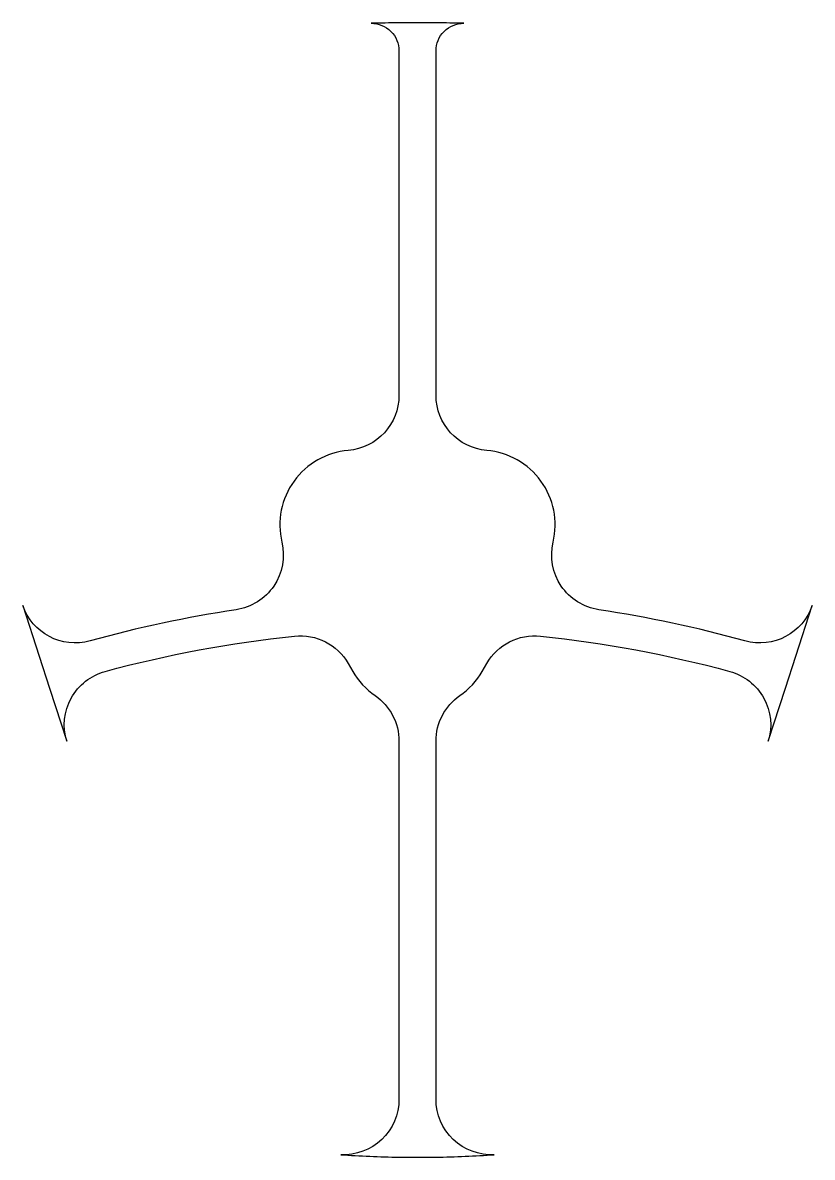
# Model space of a CAD drawing. Header units: millimetres. Extents: x -21.3 to 21.3, y 35.9 to 97.2.
import ezdxf

# ---------------------------------------------------------------- set-up
doc = ezdxf.new("R2010")
doc.units = ezdxf.units.MM

msp = doc.modelspace()

# ---------------------------------------------------------------- linework, layer by layer
msp.add_lwpolyline([(-1, 35.868, 0.008157), (1, 35.868), (1, 35.869, 0.012859), (4.15, 36.001, -0.428918), (1, 38.998), (1, 58.342, -0.24644), (2.295, 60.811, 0.11118), (3.499, 62.115), (3.742, 62.537, -0.295883), (6.65, 64.021, -0.040459), (16.874, 62.114, -0.423219), (18.957, 58.344), (19.89, 61.215, -0.000002), (19.89, 61.215), (20.448, 62.933, 0.000002), (20.448, 62.933), (21.338, 65.672, -0.396272), (17.699, 63.76, 0.030514), (9.807, 65.441, -0.438718), (7.332, 69.096, 0.457761), (3.744, 74.049, -0.389436), (1, 77.039), (1, 95.628, -0.414247), (2.5, 97.128, 0.003861), (1, 97.155), (1, 97.156, 0.005146), (-1, 97.156), (-1, 97.155, 0.003861), (-2.5, 97.128, -0.414247), (-1, 95.628), (-1, 77.039, -0.389436), (-3.744, 74.049, 0.457761), (-7.332, 69.096, -0.438718), (-9.807, 65.441, 0.030514), (-17.699, 63.76, -0.396272), (-21.338, 65.672), (-20.448, 62.933, 0.000002), (-20.448, 62.933), (-19.89, 61.215, -0.000002), (-19.89, 61.215), (-18.957, 58.344, -0.423219), (-16.874, 62.114, -0.040459), (-6.65, 64.021, -0.295883), (-3.742, 62.537), (-3.499, 62.115, 0.11118), (-2.295, 60.811, -0.24644), (-1, 58.342), (-1, 38.998, -0.428918), (-4.15, 36.001, 0.012859), (-1, 35.869)], format="xyb", close=True)

doc.saveas('drawing.dxf')
